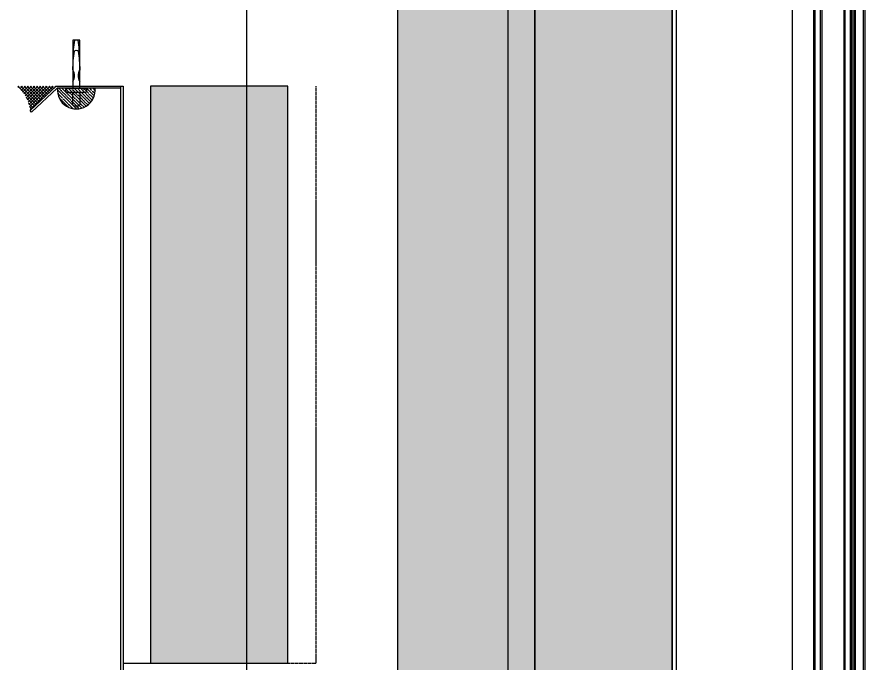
# Model space of a CAD drawing. Header units: millimetres. Extents: x 19684 to 58158, y -7929 to 13062.
# Drawn here: x 35741 to 36358, y -93 to 377 of the extents above; entities that cross this region are included whole.
import ezdxf

# ---------------------------------------------------------------- set-up
doc = ezdxf.new("R2010")
doc.units = ezdxf.units.MM
doc.linetypes.add('DASH', pattern=[0.35, 0.25, -0.1])
doc.linetypes.add('HIDDEN2', pattern=[0.1875, 0.125, -0.0625])
for name, color, linetype in [('F-Alum', 4, 'Continuous'), ('F-Glass', 5, 'Continuous'), ('F-Misc', 1, 'Continuous'), ('F-OTHERS', 8, 'Continuous'), ('F-seslants', 8, 'Continuous'), ('F-steel', 3, 'Continuous'), ('F_MISC', 8, 'Continuous'), ('INSUL', 173, 'Continuous'), ('PJ', 4, 'Continuous'), ('POCHET', 8, 'Continuous'), ('TC', 4, 'Continuous')]:
    doc.layers.add(name, color=color, linetype=linetype)
pattern_1 = [(171.78891, (53.30000799999998, 199.0476189999999), (-673.201724156126, 100.0000024861342), [3.334188999999999, -696.8453999999997]), (146.908661, (56.22287299999997, 197.1428569999999), (-158.4004043832079, 100.0000013838884), [3.488732999999999, -729.1451199999997]), (132.32733, (58.39144999999997, 194.7619049999999), (-178.2004572863524, 199.9999991336095), [3.220505999999998, -673.0857999999996]), (114.796992, (59.71145299999998, 191.9047619999999), (-39.60010136608865, 99.9999994110662), [3.147327999999999, -327.3221199999999]), (91.6202240999999, (59.80573899999997, 188.5714289999999), (-19.80005000361191, 599.9999997105074), [3.334666999999999, -696.9452999999996]), (82.82482490000001, (50.09428599999998, 111.4285709999999), (138.6003494418545, 1099.999997034129), [77.75173799999993, -16250.11299999999]), (97.17517500000001, (69.70576499999997, 111.4285709999999), (-138.600352482837, 1099.999996651516), [77.751738, -16250.113]), (88.37977579999999, (59.99431099999997, 188.5714289999999), (19.80004305400806, 599.9999999021456), [3.334666999999998, -696.9452999999995]), (65.203007, (60.08859699999997, 191.9047619999999), (39.60010129581892, 99.9999995587229), [3.147327999999997, -327.3221199999998]), (47.67266909999999, (61.40860099999998, 194.7619049999999), (178.2004567313951, 199.9999997012695), [3.220505999999999, -673.0857999999997]), (33.0913383, (63.57717799999998, 197.1428569999999), (158.4004028750618, 100.0000036376687), [3.488732999999999, -729.1451199999997]), (8.211089519999998, (66.50004199999995, 199.0476189999999), (673.2017245654224, 99.99999981557862), [3.334188999999999, -696.8453999999998]), (87.16616460000002, (49.99999999999999, 109.52381), (19.8000417858467, 300.000000301778), [1.907093999999998, -398.5826499999995]), (103.9013849999999, (50.47142999999998, 107.6190479999999), (-79.2002026466053, 299.999999628344), [1.962233999999999, -410.1069899999998]), (111.603615, (51.22571699999999, 105.7142859999999), (-19.80005052895801, 99.99999996627339), [2.048674999999998, -105.5067399999999]), (122.761347, (52.45143499999998, 103.8095239999999), (-59.40015357165493, 99.99999895630111), [2.265060999999998, -473.3977299999996]), (138.290552, (54.05429599999998, 102.3809519999999), (-118.8003028617563, 100.0000020556397), [2.147087, -448.7410799999999]), (152.003514, (55.84572899999998, 101.4285709999999), (-178.2004575064848, 99.99999862560192), [2.028856999999999, -424.03119]), (166.477202, (57.82573399999997, 100.9523809999999), (-396.0010138359245, 100.0000032088845), [2.036461999999999, -425.6205499999999]), (167.070755, (59.90002499999999, 100.4761899999999), (-415.8010658158153, 99.99999981188661), [2.128248, -444.8038799999998]), (12.92924439999999, (59.90002499999999, 100.4761899999999), (415.8010659680222, 99.99999935621643), [2.128248, -444.8038799999998]), (13.52279750000001, (61.97431599999996, 100.9523809999999), (396.0010147085891, 99.99999975312375), [2.036461999999998, -425.6205499999996]), (27.99648529999999, (63.95432099999999, 101.4285709999999), (198.0005052749503, 100.0000036439554), [2.028856999999999, -424.0311899999999]), (41.70944699999998, (65.74575499999995, 102.3809519999999), (118.8003019456717, 100.0000029682972), [2.147086999999998, -448.7410799999995]), (57.2386522, (67.34861599999996, 103.8095239999999), (198.0005044485323, 300.0000016678517), [2.265060999999998, -473.3977299999996]), (68.396384, (68.57433299999997, 105.7142859999999), (19.80005041478077, 100.0000003570638), [2.048674999999998, -105.5067399999999]), (76.098615, (69.32862099999996, 107.6190479999999), (19.80005075413857, 99.99999951570953), [1.962233999999998, -410.1069899999995]), (92.83383529999995, (69.80005099999995, 109.52381), (-19.80005025124201, 299.9999998913793), [1.907093999999999, -398.5826499999998])]

# ---------------------------------------------------------------- blocks, each defined once
blk = doc.blocks.new('*U13')
at = {"layer": 'INSUL', "lineweight": 0}
h = blk.add_hatch(dxfattribs=at)
h.set_pattern_fill('岩棉', color=256, scale=99.99999999999997, style=0, pattern_type=2)
h.set_pattern_definition(pattern_1)
h.paths.add_polyline_path([(0, 0), (1373.896708839578, 0), (1373.896708839578, 99.99999999999997), (0, 99.99999999999997)])
at = {"layer": 'INSUL'}
blk.add_lwpolyline([(0, 0), (1373.896708839578, 0), (1373.896708839578, 99.99999999999997), (0, 99.99999999999997)], close=True, dxfattribs=at)
blk = doc.blocks.new('fhd')
at = {"layer": 'F-OTHERS'}
for points in [[(2.5, 0), (2.5, 35), (-2.5, 35), (-2.5, 0)], [(2.5, -3), (2.5, -12), (1.500000000007276, -12.99999999999818), (-1.5, -13), (-2.5, -12.00000000000546), (-2.5, -3)]]:
    blk.add_lwpolyline(points, dxfattribs=at)
for points in [[(-1.326590669457801, 34.99999999999818, 0.03620607065696333), (-2.5, 21.35936323214446)], [(2.5, 21.35936323214992, 0.03620607065681886), (1.326590669465077, 34.99999999994907)], [(-2.5, 5.03612938063452, 0.2978430667402048), (-2.5, 13.3186180858338, -0.03620607065696344), (-1.326590669450525, 26.95925485368207, -0.5850393150351488), (1.326590669465077, 26.95925485363841, -0.03620607065681883), (2.500000000029104, 13.3186180861976, 0.29784306673903), (2.50000000003638, 5.036129380647253)]]:
    blk.add_lwpolyline(points, format="xyb", dxfattribs=at)
blk.add_lwpolyline([(6.5, 0, -0.414213562373095), (7.5, -1), (7.5, -2, -0.414213562373095), (6.5, -3), (-6.5, -3, -0.414213562373095), (-7.5, -2), (-7.5, -1, -0.414213562373095), (-6.5, 0), (-2.5, 0), (2.5, 0)], format="xyb", close=True, dxfattribs=at)
blk = doc.blocks.new('*U21')
at = {"layer": 'INSUL', "lineweight": 0}
h = blk.add_hatch(dxfattribs=at)
h.set_pattern_fill('岩棉', color=256, scale=99.99999745028705, style=0, pattern_type=2)
h.set_pattern_definition([(171.78891, (53.3000066410028, 199.0476139248571), (-673.2017069914149, 99.99999993642129), [3.334188914987752, -696.8453822324426]), (146.908661, (56.22287156647813, 197.142851973423), (-158.4004003444524, 99.99999883417549), [3.488732911047325, -729.1451014088927]), (132.32733, (58.39144851118565, 194.7619000341305), (-178.2004527427524, 199.9999940341838), [3.220505917886342, -673.0857828382444]), (114.796992, (59.71145147752937, 191.9047571069795), (-39.60010035639976, 99.99999686135334), [3.147327919752171, -327.3221116542256]), (91.62022409999993, (59.80573747512533, 188.5714241919699), (-19.80004949876748, 599.9999844122301), [3.334666914975565, -696.9452822298956]), (82.82482490000001, (50.09428472273951, 111.4285681588913), (138.6003459079435, 1099.999968987288), [77.75173601755387, -16250.11258566877]), (97.17517500000001, (69.7057632227031, 111.4285681588913), (-138.6003489489259, 1099.999968604674), [77.75173601755388, -16250.11258566877]), (88.37977579999999, (59.99430947031729, 188.5714241919699), (19.80004254916382, 599.9999846038683), [3.334666914975566, -696.9452822298958]), (65.203007, (60.08859546791327, 191.9047571069795), (39.60010028613004, 99.99999700901004), [3.14732791975217, -327.3221116542255]), (47.67266910000001, (61.40859943425696, 194.7619000341305), (178.2004521877951, 199.9999946018438), [3.220505917886342, -673.0857828382444]), (33.09133830000001, (63.57717637896447, 197.142851973423), (158.4003988363063, 100.0000010879558), [3.488732911047324, -729.1451014088926]), (8.211089519999998, (66.50004030443982, 199.0476139248571), (673.2017074007113, 99.99999726586573), [3.334188914987752, -696.8453822324427]), (87.16616460000002, (49.99999872514353, 109.5238072074572), (19.80004128100249, 299.9999926526394), [1.907093951374577, -398.5826398372865]), (103.9013849999999, (50.47142871312342, 107.6190452560232), (-79.20020062722753, 299.9999919792053), [1.962233949968666, -410.1069795434491]), (111.603615, (51.22571569389127, 105.7142833045892), (-19.80005002411358, 99.99999741656053), [2.048674947764668, -105.506737309881]), (122.761347, (52.45143366263898, 103.8095213531551), (-59.40015205712155, 99.99999640658828), [2.265060942247447, -473.3977179297169]), (138.290552, (54.05429462177062, 102.3809493895796), (-118.8002998326896, 99.99999950592678), [2.147086945255445, -448.7410685583906]), (152.003514, (55.84572757609423, 101.4285684138626), (-178.2004529628847, 99.99999607588909), [2.028856948269971, -424.0311791884221]), (166.477202, (57.82573252560977, 100.9523784260041), (-396.0010037390355, 100.0000006591716), [2.036461948076065, -425.6205391478978]), (167.070755, (59.90002347272131, 100.4761874381456), (-415.8010552140818, 99.99999726217375), [2.128247945735786, -444.8038686587781]), (12.92924439999999, (59.90002347272131, 100.4761874381456), (415.8010553662888, 99.99999680650357), [2.128247945735786, -444.803868658778]), (13.52279750000001, (61.97431441983284, 100.9523784260041), (396.0010046117002, 99.99999720341089), [2.036461948076065, -425.6205391478978]), (27.99648529999999, (63.9543193693484, 101.4285684138626), (198.0005002265059, 100.0000010942424), [2.028856948269971, -424.031179188422]), (41.709447, (65.74575332367198, 102.3809493895796), (118.8002989166051, 100.0000004185842), [2.147086945255445, -448.7410685583905]), (57.23865219999999, (67.34861428280362, 103.8095213531551), (198.0004994000879, 299.9999940187131), [2.265060942247446, -473.3977179297167]), (68.396384, (68.57433125155137, 105.7142833045892), (19.80004990993634, 99.99999780735091), [2.048674947764669, -105.506737309881]), (76.098615, (69.32861923231917, 107.6190452560232), (19.80005024929412, 99.99999696599666), [1.962233949968665, -410.1069795434489]), (92.83383529999995, (69.80004922029907, 109.5238072074572), (-19.80004974639757, 299.9999922422406), [1.907093951374578, -398.5826398372868])])
h.paths.add_polyline_path([(0, 0), (419.496211461263, 0), (419.496211461263, 99.99999745028708), (0, 99.99999745028708)])
at = {"layer": 'INSUL'}
blk.add_lwpolyline([(0, 0), (419.496211461263, 0), (419.496211461263, 99.99999745028708), (0, 99.99999745028708)], close=True, dxfattribs=at)
blk = doc.blocks.new('*U26')
at = {"linetype": 'Continuous'}
blk.add_hatch(color=4, dxfattribs=at).paths.add_polyline_path([(0.2230624387959921, 17.52000000138151), (1027.232556443354, 17.52000012312738), (1027.232556443354, 16.00000012312579), (0.2230624387959637, 16.00000000137992)])
at = {"layer": 'TC'}
h = blk.add_hatch(dxfattribs=at)
h.set_pattern_fill('ANSI37', color=256, scale=0.5, style=0)
h.set_pattern_definition([(45, (0, 4.000000008940781), (-1.122532015133644, 1.122532015133644), []), (135, (0, 4.000000008940781), (-1.122532015133644, -1.122532015133644), [])])
edge = h.paths.add_edge_path()
edge.add_line((9.223057821582643, 4.000000003515872), (9.223057821582643, -2.999999998384396))
edge.add_line((9.223057821582643, -2.999999998384396), (10.72305782158264, -4.499999998384396))
edge.add_line((10.72305782158264, -4.499999998384396), (10.72305782158264, -5.999999995153189))
edge.add_line((10.72305782158264, -5.999999995153189), (0.2230624387957505, -5.999999995153189))
edge.add_line((0.2230624387957505, -5.999999995153189), (-0.7769375612042495, -6.999999995153189))
edge.add_arc((-52.51620980734808, 2.000000003114163), 52.51620980734808, 350.1321876643763, 369.8678123356237)
edge.add_line((-0.7769375612042495, 11.00000000138152), (0.2230624387957505, 10.00000000138152))
edge.add_line((0.2230624387957505, 10.00000000138152), (10.72305782158264, 10.00000000138152))
edge.add_line((10.72305782158264, 10.00000000138152), (10.72305782158264, 8.500000004612723))
edge.add_line((10.72305782158264, 8.500000004612723), (9.223057821582643, 7.000000004612723))
edge.add_line((9.223057821582643, 7.000000004612723), (9.223057821582643, 4.000000003515872))
h = blk.add_hatch(dxfattribs=at)
h.set_pattern_fill('HONEY', color=256, scale=0.3, style=0)
h.set_pattern_definition([(0, (0, 4.000000008940781), (1.42875, 0.8248889999999999), [0.9524999999999999, -1.905]), (120, (0, 4.000000008940781), (-1.428749829302342, 0.8248892956570172), [0.9524999999999985, -1.904999999999997]), (59.99999999999999, (0, 4.000000008940781), (1.706976584081587e-07, 1.649778295657017), [-1.905, 0.9524999999999999])])
h.paths.add_polyline_path([(10.02305782158533, 6.668629163378903), (11.05442867148713, 7.70000001328048), (18.42305782158701, 7.70000001328048), (18.42305782158701, -3.699999998396038), (11.05442867148713, -3.699999998396038), (10.02305782158533, -2.66862914849446)])
h = blk.add_hatch(dxfattribs=at)
h.set_pattern_fill('ANSI31', color=256, scale=0.5, style=0)
h.set_pattern_definition([(45, (0, 4.000000008940781), (-1.122532015133644, 1.122532015133644), [])])
h.paths.add_polyline_path([(19.22305782158264, 8.500000001381515), (10.72305782158264, 8.500000013268838), (10.72305782158264, 10.00000001650005), (19.22305782158264, 10.00000000461272)])
h = blk.add_hatch(dxfattribs=at)
h.set_pattern_fill('ANSI31', color=256, scale=0.5, style=0)
h.set_pattern_definition([(45, (0, 4.000000006228326), (-1.122532015133644, 1.122532015133644), [])])
h.paths.add_polyline_path([(19.22305782158264, 8.500000010037631), (10.72305782158264, 8.500000021924954), (10.72305782158264, 10.00000002515616), (19.22305782158264, 10.00000001326884)])
h = blk.add_hatch(dxfattribs=at)
h.set_pattern_fill('ANSI31', color=256, scale=0.5, style=0)
h.set_pattern_definition([(45, (0, -2.712454261200037e-09), (-1.122532015133644, 1.122532015133644), [])])
h.paths.add_polyline_path([(19.22305782158264, -4.499999995153189), (10.72305782158264, -4.500000007040512), (10.72305782158264, -6.000000010271719), (19.22305782158264, -5.999999998384396)])
at = {"color": 4, "linetype": 'Continuous'}
blk.add_lwpolyline([(0.2230624387959921, 17.52000000138151), (1027.232556443354, 17.52000012312738), (1027.232556443354, 16.00000012312579), (0.2230624387959637, 16.00000000137992)], close=True, dxfattribs=at)
at = {"layer": 'F-Glass'}
for points in [[(1027.232556443354, 17.52000012312579), (0.2230624387959885, 17.52000000138151), (-0.7769375612040115, 18.52000000138151), (-0.7769375612040115, 24.52000000138151), (0.2230624387959885, 25.52000000138151), (1027.232556443354, 25.5200001231258)], [(1027.232556443354, 10.00000013178191), (0.2230624387957505, 10.00000001003763), (-0.7769375612042495, 11.00000001003763), (-0.7769375612042495, 15.00000000138152), (0.2230624387957505, 16.00000000138152), (1027.232556443354, 16.00000012312579)], [(1027.232556443354, -5.999999873405726), (0.2230624387957505, -5.999999995153189), (-0.7769375612042495, -6.999999995153189), (-0.7769375612042495, -10.82826643955912), (0.2230624387957505, -11.82826643955912), (1027.232556443354, -11.82826631781166)]]:
    blk.add_lwpolyline(points, dxfattribs=at)
at = {"layer": 'PJ'}
blk.add_lwpolyline([(9.223057821582643, 4.000000003515872), (9.223057821582643, -2.999999998384396), (10.72305782158264, -4.499999998384396), (10.72305782158264, -5.999999995153189), (0.2230624387957505, -5.999999995153189), (-0.7769375612042495, -6.999999995153189, 0.08632639570597916), (-0.7769375612042495, 11.00000000138152), (0.2230624387957505, 10.00000000138152), (10.72305782158264, 10.00000000138152), (10.72305782158264, 8.500000004612723), (9.223057821582643, 7.000000004612723)], format="xyb", close=True, dxfattribs=at)
at = {"layer": 'PJ', "ltscale": 3}
for points in [[(9.223057821582643, 7.000000013268838), (10.72305782158264, 8.500000013268838), (19.22305782158264, 8.500000013268838), (19.22305782158264, -4.499999998384396), (10.72305782158264, -4.499999998384396), (9.223057821582643, -2.999999998384396)], [(10.02305782158533, 6.668629163378903), (11.05442867148713, 7.70000001328048), (18.42305782158701, 7.70000001328048), (18.42305782158701, -3.699999998396038), (11.05442867148713, -3.699999998396038), (10.02305782158533, -2.66862914849446)]]:
    blk.add_lwpolyline(points, close=True, dxfattribs=at)
at = {"layer": 'PJ'}
for points in [[(19.22305782158264, 8.500000001381515), (10.72305782158264, 8.500000013268838), (10.72305782158264, 10.00000001650005), (19.22305782158264, 10.00000000461272)], [(19.22305782158264, 8.500000010037631), (10.72305782158264, 8.500000021924954), (10.72305782158264, 10.00000002515616), (19.22305782158264, 10.00000001326884)], [(19.22305782158264, -4.499999995153189), (10.72305782158264, -4.500000007040512), (10.72305782158264, -6.000000010271719), (19.22305782158264, -5.999999998384396)]]:
    blk.add_lwpolyline(points, close=True, dxfattribs=at)
at = {"layer": 'TC', "color": 9, "linetype": 'Continuous'}
for p, q in [((-0.7769375612040115, 24.52000000138151), (1027.232556443354, 24.5200001231258)), ((-0.7769375612040115, 18.52000000138151), (1027.232556443354, 18.52000012312579)), ((-0.7769375612042495, 15.00000000138152), (1027.232556443354, 15.00000012312579)), ((-0.7769375612042495, 11.00000001003763), (1027.232556443354, 11.00000013178191)), ((-0.7769375612042495, -6.999999995153189), (1027.232556443354, -6.999999873405726)), ((-0.7769375612042495, -10.82826643955912), (1027.232556443354, -10.82826631781166))]:
    blk.add_line(p, q, dxfattribs=at)
blk = doc.blocks.new('*U28')
at = {"layer": 'INSUL', "lineweight": 0}
h = blk.add_hatch(dxfattribs=at)
h.set_pattern_fill('岩棉', color=256, scale=99.99999999999997, style=0, pattern_type=2)
h.set_pattern_definition(pattern_1)
h.paths.add_polyline_path([(0, 0), (1097.760867033217, 0), (1097.760867033217, 99.99999999999997), (0, 99.99999999999997)])
at = {"layer": 'INSUL'}
blk.add_lwpolyline([(0, 0), (1097.760867033217, 0), (1097.760867033217, 99.99999999999997), (0, 99.99999999999997)], close=True, dxfattribs=at)

msp = doc.modelspace()

# ---------------------------------------------------------------- hatches: boundary and pattern name
at = {"layer": 'F-seslants'}
h = msp.add_hatch(dxfattribs=at)
h.set_pattern_fill('ANSI37', color=256, scale=0.5, angle=180, style=0)
h.set_pattern_definition([(225, (45716.11396571036, -16294.92288273391), (1.122532015133643, -1.122532015133645), []), (314.9999999999999, (45716.11396571036, -16294.92288273391), (1.122532015133644, 1.122532015133644), [])])
edge = h.paths.add_edge_path()
edge.add_arc((35724.24243165934, 306.0067112960269), 26.83235278885095, 6.998438305718594, 41.85205191128381, ccw=False)
edge.add_line((35750.87486928006, 309.2760266010764), (35765.74560996288, 323.1053126479119))
edge.add_line((35765.74560996288, 323.1053126478973), (35744.22905064301, 323.9095104566541))
edge = h.paths.add_edge_path()
edge.add_line((35769.83569394631, 326.9217067118907), (35741.24666896471, 326.9217067118907))
edge.add_arc((35710.49037140465, 293.4873043091966), 45.42916578178123, 42.04101734805829, 47.38905584164581, ccw=False)
edge.add_line((35744.22905064301, 323.9095104566832), (35765.74560996288, 323.1053126479119))
edge.add_line((35765.74560996288, 323.1053126478973), (35769.83569394631, 326.9217067118907))
at = {"layer": 'F-seslants', "ltscale": 5}
h = msp.add_hatch(dxfattribs=at)
h.set_pattern_fill('ANSI35', color=8, angle=450, style=0)
h.set_pattern_definition([(135, (80043.77306280893, -13231.93054520322), (-2.24506403026729, -2.245064030267287), []), (135, (80043.77306280893, -13229.68548020323), (-2.24506403026729, -2.245064030267287), [3.96875, -0.79375, 0, -0.79375])])
h.paths.add_polyline_path([(35770.73558674965, 325.4225056985042, 1.098584585766096), (35798.09921958463, 325.4225056984751)])

# ---------------------------------------------------------------- linework, layer by layer
at = {"color": 2}
msp.add_xline((35908.40225916866, 5918.458264713001), (6.123233995736766e-17, 1), dxfattribs=at)
at = {"color": 251, "linetype": 'HIDDEN2', "ltscale": 120, "true_color": 0x636466}
msp.add_xline((36358.40285346871, 5555.916702252034), (6.123233995736766e-17, 1), dxfattribs=at)
at = {"layer": 'F-Alum'}
for p, q in [((36305.42194824734, 463.5967645458468), (36305.42194824734, -980.9589930997872)), ((36098.40285346886, 451.0172776323334), (36098.40285346886, -980.9589930997872))]:
    msp.add_line(p, q, dxfattribs=at)
at = {"layer": 'F-Alum', "elevation": 4.459584453327429e-10}
for points in [[(36201.10936799958, -584.875163302987), (36217.10937143692, -584.875163198446, 0.4142135623762916), (36221.10937143692, -580.8751631983878), (36221.10936766696, 503.2647326946344)], [(36218.1093676673, 503.2647326946344), (36218.10937143651, -580.8751631984169, -0.4142135623752261), (36217.10937143651, -581.875163198446), (36201.10936799958, -581.8751631074674), (36201.10936799958, -584.875163302987)]]:
    msp.add_lwpolyline(points, format="xyb", dxfattribs=at)
at = {"layer": 'F-Misc', "linetype": 'DASH', "ltscale": 3}
for p, q in [((35818.40292621245, 326.9225152518075), (35818.4029269145, -92.57369611823833)), ((35838.40292621239, 326.9225152832105), (35838.40292691445, -92.57369611823833)), ((35938.40292691447, -92.57369611823833), (35938.40292621241, 326.9225153774196)), ((35958.85346689272, -92.57369611823833), (35959.07049640483, 326.9225154098704)), ((35818.40285346883, -92.57368725472497), (35958.85339344705, -92.57368725472497))]:
    msp.add_line(p, q, dxfattribs=at)
at = {"layer": 'F-seslants', "color": 8, "ltscale": 5}
msp.add_arc((35784.41740316714, 324.1342094079473), 13.74233633031593, 174.5365175154686, 5.429622603145746, dxfattribs=at)
at = {"layer": 'F-steel'}
msp.add_lwpolyline([(35816.9029253966, 325.4225050971609), (35770.46708591995, 325.4225056984751), (35751.89636837886, 308.1523659929107), (35750.87486932156, 309.2507919921363), (35769.87745325253, 326.922552845167), (35818.40292621245, 326.9225151105084)], dxfattribs=at)
msp.add_lwpolyline([(36014.2073994238, -294.0745262845712), (35819.90292437366, -294.074467537238, -0.4142135623752261), (35816.90292437366, -291.0744675372089), (35816.90292621245, 326.9225154077167), (35818.40292621245, 326.9225154077167), (35818.40292437354, -291.574467537238, 0.4142135623782805), (35819.40292437354, -292.574467537238), (36013.71128260654, -292.5745287977743)], format="xyb", dxfattribs=at)
at = {"layer": 'POCHET'}
msp.add_line((35841.38293976913, -92.57368777565443), (35917.66535934753, -92.57368777565443), dxfattribs=at)

# ---------------------------------------------------------------- block references
at = {"xscale": -1, "rotation": 270}
msp.add_blockref('*U26', (36332.88285346786, -630.2983558010428), dxfattribs=at)
at = {"layer": 'F_MISC', "ltscale": 18000, "extrusion": (4.369445041063076e-07, -5.085390997736951e-15, -0.9999999999999046), "xscale": -1, "rotation": 270.000000666832}
for name, p in [('*U13', (-36218.10936524103, -590.879348588844, 0.01582530383926962)), ('*U28', (-36118.10936524107, -590.879348588975, 0.01578160938885893))]:
    msp.add_blockref(name, p, dxfattribs=at)
at = {"layer": 'F_MISC'}
msp.add_blockref('fhd', (35784.4127698587, 325.4225056984751), dxfattribs=at)
at = {"layer": 'F_MISC', "ltscale": 18000, "extrusion": (1.352369261753027e-07, -1.125359435987532e-06, -0.9999999999993576), "xscale": -1, "rotation": 270.0000001599853}
msp.add_blockref('*U21', (-35938.40292436442, -92.57369611274348, 0.004857464117384074), dxfattribs=at)

doc.saveas('drawing.dxf')
